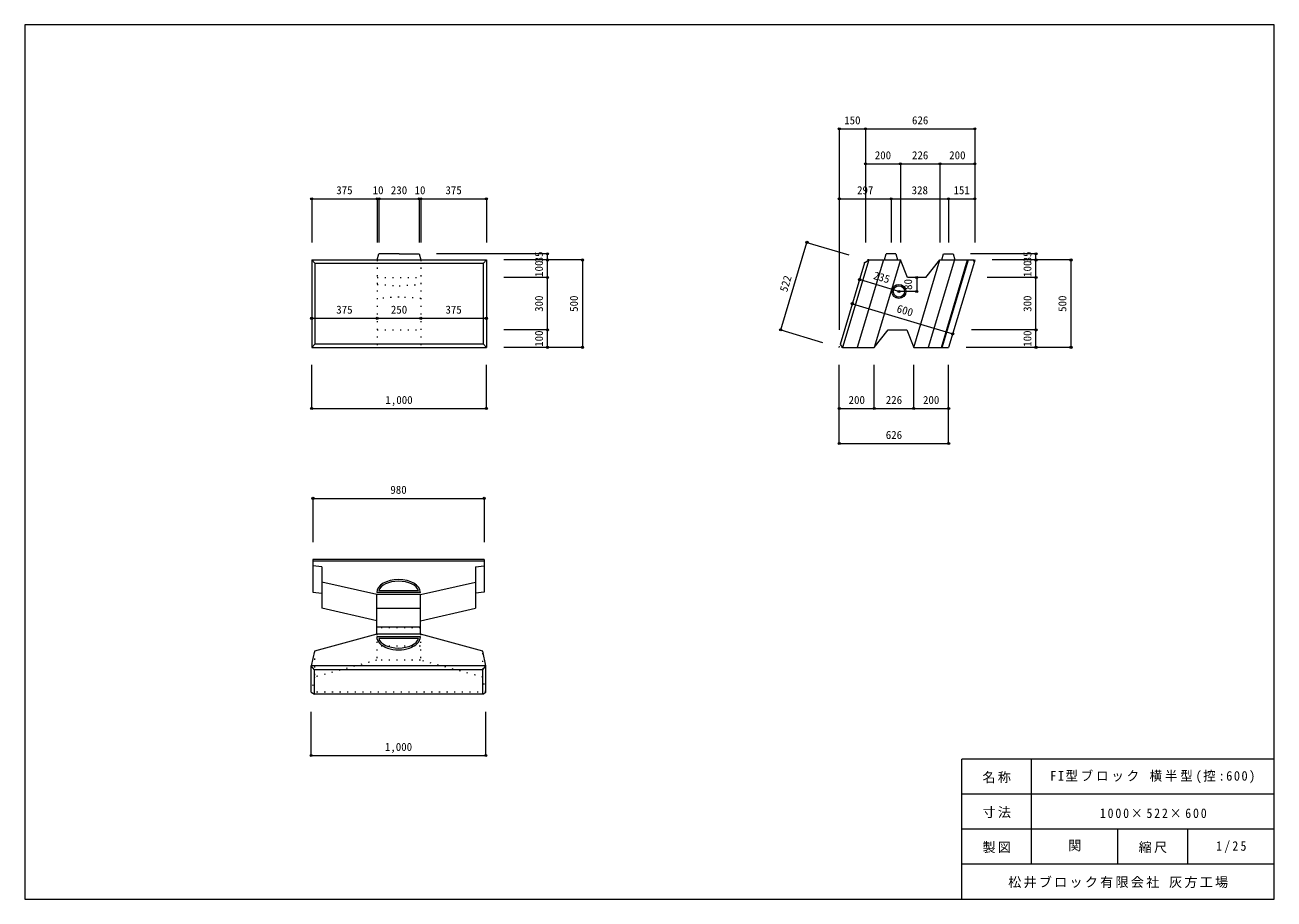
# Model space of a CAD drawing. Units: millimetres, scale not verified. Extents: x 138 to 7288, y 125 to 5125.
import ezdxf
from ezdxf.enums import TextEntityAlignment as Align

# ---------------------------------------------------------------- set-up
doc = ezdxf.new("R2010")
doc.units = ezdxf.units.MM
doc.header["$LTSCALE"] = 25
doc.header["$PDMODE"] = 32
doc.header["$PDSIZE"] = 12.5
doc.linetypes.add('DOTTED', pattern=[1.75, 0.25, -1.5])
for name, color, linetype, lineweight in [('_0-0_', 7, 'Continuous', 18), ('_0-1_', 7, 'Continuous', 18), ('_0-2_', 4, 'Continuous', 9)]:
    doc.layers.add(name, color=color, linetype=linetype, lineweight=lineweight)
doc.styles.add('ＭＳ ゴシック', font='')
doc.styles.get('ＭＳ ゴシック').set_extended_font_data('MS Gothic')

msp = doc.modelspace()

# ---------------------------------------------------------------- linework, layer by layer
at = {"layer": '_0-0_'}
for p, q in [((7287.5, 5125), (137.5, 5125)), ((137.5, 5125), (137.5, 125)), ((7287.5, 125), (7287.5, 5125)), ((5500, 125), (5500, 925)), ((7287.5, 925), (5500, 925)), ((5900, 325), (5900, 925)), ((7287.5, 725), (5500, 725)), ((7287.5, 525), (5500, 525)), ((6393.75, 325), (6393.75, 525)), ((6793.75, 325), (6793.75, 525)), ((7287.5, 325), (5500, 325)), ((137.5, 125), (7287.5, 125))]:
    msp.add_line(p, q, dxfattribs=at)
at = {"layer": '_0-1_'}
for p, q in [((2153.8, 3780.73), (2163.8, 3815.73)), ((2278.8, 3815.73), (2163.8, 3815.73)), ((2278.8, 3815.73), (2393.8, 3815.73)), ((2393.8, 3815.73), (2403.8, 3780.73)), ((5057.94, 3780.73), (5067.94, 3815.73)), ((5121.94, 3815.73), (5067.94, 3815.73)), ((5121.94, 3815.73), (5131.94, 3780.73)), ((5385.94, 3780.73), (5395.94, 3815.73)), ((5395.94, 3815.73), (5449.94, 3815.73)), ((5449.94, 3815.73), (5459.94, 3780.73)), ((1778.8, 3780.73), (1796.3, 3763.23)), ((1778.8, 3780.73), (1778.8, 3280.73)), ((1778.8, 3780.73), (2778.8, 3780.73)), ((1796.3, 3763.23), (1796.3, 3298.23)), ((1796.3, 3763.23), (2761.3, 3763.23)), ((2761.3, 3763.23), (2778.8, 3780.73)), ((2761.3, 3298.23), (2761.3, 3763.23)), ((2778.8, 3780.73), (2778.8, 3280.73)), ((4943.76, 3763.49), (4804.11, 3297.97)), ((4967.21, 3780.73), (4817.21, 3280.73)), ((5051.94, 3780.73), (4901.94, 3280.73)), ((4943.76, 3763.49), (4967.21, 3780.73)), ((4967.21, 3780.73), (5148.94, 3780.73)), ((5148.94, 3780.73), (4998.94, 3280.73)), ((5188.94, 3680.73), (5148.94, 3780.73)), ((5224.94, 3280.73), (5374.94, 3780.73)), ((5294.94, 3680.73), (5374.94, 3780.73)), ((5457.94, 3780.73), (5307.94, 3280.73)), ((5374.94, 3780.73), (5564.94, 3780.73)), ((5383.18, 3280.73), (5533.18, 3780.73)), ((5388.4, 3280.73), (5538.4, 3780.73)), ((5572.06, 3771.15), (5424.94, 3280.73)), ((5572.06, 3771.15), (5564.94, 3780.73)), ((5294.94, 3680.73), (5188.94, 3680.73)), ((4998.94, 3280.73), (5078.94, 3380.73)), ((5078.94, 3380.73), (5184.94, 3380.73)), ((5184.94, 3380.73), (5224.94, 3280.73)), ((1778.8, 3280.73), (1796.3, 3298.23)), ((2761.3, 3298.23), (1796.3, 3298.23)), ((2761.3, 3298.23), (2778.8, 3280.73)), ((4804.11, 3297.97), (4817.21, 3280.73)), ((1778.8, 3280.73), (2778.8, 3280.73)), ((4817.21, 3280.73), (4998.94, 3280.73)), ((5224.94, 3280.73), (5424.94, 3280.73)), ((2765.95, 2066.77), (1785.95, 2066.77)), ((1785.95, 2066.77), (1785.95, 1880.23)), ((2765.95, 2056.77), (1785.95, 2056.77)), ((1835.95, 2025.23), (1785.95, 2030.23)), ((1835.95, 2025.23), (1835.95, 1788.4)), ((2715.95, 2025.23), (2765.95, 2030.23)), ((2715.95, 2025.23), (2715.95, 1788.4)), ((2765.95, 2066.77), (2765.95, 1880.23)), ((2150.95, 1866.77), (1835.95, 1938.4)), ((2400.95, 1866.77), (2715.95, 1938.4)), ((1785.95, 1880.23), (1835.95, 1875.23)), ((2400.95, 1878.77), (2150.95, 1878.77)), ((2400.95, 1866.77), (2150.95, 1866.77)), ((2150.95, 1640.77), (2150.95, 1866.77)), ((2389.53, 1888.77), (2162.36, 1888.77)), ((2400.95, 1640.77), (2400.95, 1866.77)), ((2765.95, 1880.23), (2715.95, 1875.23)), ((2150.95, 1716.77), (1835.95, 1788.4)), ((2400.95, 1716.77), (2715.95, 1788.4)), ((2400.95, 1786.77), (2150.95, 1786.77)), ((2400.95, 1680.77), (2150.95, 1680.77)), ((2150.95, 1640.77), (1793.95, 1543.77)), ((2400.95, 1640.77), (2150.95, 1640.77)), ((2400.95, 1624.77), (2150.95, 1624.77)), ((2389.53, 1614.77), (2162.36, 1614.77)), ((2757.95, 1543.77), (2400.95, 1640.77)), ((1793.95, 1543.77), (1775.95, 1459.04)), ((2775.95, 1459.04), (2757.95, 1543.77)), ((1793.95, 1435.6), (1775.95, 1459.04)), ((2775.95, 1459.04), (1775.95, 1459.04)), ((1775.95, 1309.04), (1775.95, 1459.04)), ((1793.95, 1295.94), (1793.95, 1435.6)), ((2757.95, 1435.6), (1793.95, 1435.6)), ((2757.95, 1435.6), (2775.95, 1459.04)), ((2757.95, 1295.94), (2757.95, 1435.6)), ((2775.95, 1309.04), (2775.95, 1459.04)), ((1775.95, 1309.04), (1793.95, 1295.94)), ((2757.95, 1295.94), (1793.95, 1295.94)), ((2757.95, 1295.94), (2775.95, 1309.04))]:
    msp.add_line(p, q, dxfattribs=at)
at = {"layer": '_0-1_', "linetype": 'DOTTED'}
for p, q in [((2153.8, 3780.73), (2153.8, 3280.73)), ((2403.8, 3780.73), (2403.8, 3280.73)), ((4943.76, 3763.49), (4948.94, 3780.73)), ((4967.21, 3780.73), (4948.94, 3780.73)), ((5564.94, 3780.73), (5574.94, 3780.73)), ((5574.94, 3780.73), (5572.06, 3771.15)), ((2153.8, 3680.73), (2403.8, 3680.73)), ((2153.8, 3640.73), (2278.8, 3633.23)), ((2278.8, 3633.23), (2403.8, 3640.73)), ((2278.8, 3568.23), (2153.8, 3560.73)), ((2403.8, 3560.73), (2278.8, 3568.23)), ((2153.8, 3380.73), (2403.8, 3380.73)), ((4798.94, 3280.73), (4804.11, 3297.97)), ((4817.21, 3280.73), (4798.94, 3280.73)), ((2400.95, 1676.77), (2150.95, 1676.77)), ((2150.95, 1640.77), (2150.95, 1490.77)), ((2400.95, 1640.77), (2400.95, 1490.77)), ((1793.95, 1543.77), (1793.95, 1393.77)), ((2400.95, 1570.77), (2150.95, 1570.77)), ((2757.95, 1393.77), (2757.95, 1543.77)), ((2150.95, 1490.77), (1793.95, 1393.77)), ((2400.95, 1490.77), (2150.95, 1490.77)), ((2757.95, 1393.77), (2400.95, 1490.77)), ((1793.95, 1393.77), (1775.95, 1309.04)), ((2775.95, 1309.04), (2757.95, 1393.77)), ((2775.95, 1309.04), (1775.95, 1309.04))]:
    msp.add_line(p, q, dxfattribs=at)
at = {"layer": '_0-1_'}
for radius in [40, 32.5]:
    msp.add_circle((5140.28, 3600.73), radius, dxfattribs=at)
for centre, major_axis, ratio, start_param, end_param in [((2275.95, 1878.77), (-125, 0), 0.592, 3.1415927, 6.2831853), ((2275.95, 1878.77), (-115, 0), 0.556522, 3.2984855, 6.1262924), ((2275.95, 1624.77), (-125, 0), 0.592, 0, 3.1415927), ((2275.95, 1624.77), (-115, 0), 0.556522, 0.1568929, 2.9846998)]:
    msp.add_ellipse(centre, major_axis=major_axis, ratio=ratio, start_param=start_param, end_param=end_param, dxfattribs=at)
at = {"layer": '_0-2_'}
for p, q in [((4798.94, 4530.73), (5574.94, 4530.73)), ((4798.94, 4530.73), (4798.94, 3380.73)), ((4948.94, 4530.73), (4948.94, 3880.73)), ((5574.94, 4530.73), (5574.94, 3880.73)), ((4948.94, 4330.73), (5148.94, 4330.73)), ((5148.94, 4330.73), (5148.94, 3880.73)), ((5148.94, 4330.73), (5374.94, 4330.73)), ((5374.94, 4330.73), (5374.94, 3880.73)), ((5374.94, 4330.73), (5574.94, 4330.73)), ((1778.8, 4130.73), (1778.8, 3880.73)), ((1778.8, 4130.73), (2778.8, 4130.73)), ((2153.8, 4130.73), (2153.8, 3880.73)), ((2163.8, 4130.73), (2163.8, 3880.73)), ((2393.8, 4130.73), (2393.8, 3880.73)), ((2403.8, 4130.73), (2403.8, 3880.73)), ((2778.8, 4130.73), (2778.8, 3880.73)), ((4798.94, 4130.73), (5574.94, 4130.73)), ((5095.94, 4130.73), (5095.94, 3880.73)), ((5423.94, 4130.73), (5574.94, 4130.73)), ((5423.94, 4130.73), (5423.94, 3880.73)), ((4463.7, 3381.3), (4613.7, 3881.3)), ((4613.7, 3881.3), (4853.15, 3809.46)), ((3128.8, 3815.73), (2493.8, 3815.73)), ((3128.8, 3280.73), (3128.8, 3815.73)), ((5924.94, 3815.73), (5550.94, 3815.73)), ((5924.94, 3280.73), (5924.94, 3815.73)), ((3328.8, 3780.73), (2878.8, 3780.73)), ((3328.8, 3780.73), (3328.8, 3280.73)), ((6124.94, 3780.73), (5674.94, 3780.73)), ((5974.94, 3780.73), (5674.94, 3780.73)), ((6124.94, 3780.73), (6124.94, 3280.73)), ((3128.8, 3680.73), (2878.8, 3680.73)), ((5140.28, 3600.73), (4915.2, 3668.25)), ((5241.94, 3680.73), (5241.94, 3600.73)), ((5924.94, 3680.73), (5644.94, 3680.73)), ((5241.94, 3600.73), (5140.28, 3600.73)), ((4873.94, 3530.73), (5448.25, 3358.43)), ((1778.8, 3447.39), (2778.8, 3447.39)), ((3128.8, 3380.73), (2878.8, 3380.73)), ((4463.7, 3381.3), (4703.15, 3309.46)), ((5924.94, 3380.73), (5554.94, 3380.73)), ((3328.8, 3280.73), (2878.8, 3280.73)), ((6124.94, 3280.73), (5524.94, 3280.73)), ((1778.8, 2930.73), (1778.8, 3180.73)), ((2778.8, 2930.73), (2778.8, 3180.73)), ((4798.94, 2730.73), (4798.94, 3180.73)), ((4998.94, 2930.73), (4998.94, 3180.73)), ((5224.94, 2930.73), (5224.94, 3180.73)), ((5424.94, 2730.73), (5424.94, 3180.73)), ((1778.8, 2930.73), (2778.8, 2930.73)), ((4798.94, 2930.73), (5424.94, 2930.73)), ((4798.94, 2730.73), (5424.94, 2730.73)), ((1785.95, 2416.77), (1785.95, 2166.77)), ((1785.95, 2416.77), (2765.95, 2416.77)), ((2765.95, 2416.77), (2765.95, 2166.77)), ((1775.95, 945.94), (1775.95, 1195.94)), ((2775.95, 945.94), (2775.95, 1195.94)), ((1775.95, 945.94), (2775.95, 945.94))]:
    msp.add_line(p, q, dxfattribs=at)
for p in [(4798.94, 4530.73), (4948.94, 4530.73), (5574.94, 4530.73), (4948.94, 4330.73), (5148.94, 4330.73), (5374.94, 4330.73), (5574.94, 4330.73), (1778.8, 4130.73), (2153.8, 4130.73), (2163.8, 4130.73), (2393.8, 4130.73), (2403.8, 4130.73), (2778.8, 4130.73), (4798.94, 4130.73), (5095.94, 4130.73), (5423.94, 4130.73), (5574.94, 4130.73), (4613.7, 3881.3), (3128.8, 3815.73), (5924.94, 3815.73), (3128.8, 3780.73), (3328.8, 3780.73), (5924.94, 3780.73), (6124.94, 3780.73), (3128.8, 3680.73), (4915.2, 3668.25), (5241.94, 3680.73), (5924.94, 3680.73), (5140.28, 3600.73), (5140.28, 3600.73), (5241.94, 3600.73), (4873.94, 3530.73), (1778.8, 3447.39), (2153.8, 3447.39), (2403.8, 3447.39), (2778.8, 3447.39), (3128.8, 3380.73), (4463.7, 3381.3), (5448.25, 3358.43), (5924.94, 3380.73), (3128.8, 3280.73), (3328.8, 3280.73), (5924.94, 3280.73), (6124.94, 3280.73), (1778.8, 2930.73), (2778.8, 2930.73), (4798.94, 2930.73), (4998.94, 2930.73), (5224.94, 2930.73), (5424.94, 2930.73), (4798.94, 2730.73), (5424.94, 2730.73), (1785.95, 2416.77), (2765.95, 2416.77), (1775.95, 945.94), (2775.95, 945.94)]:
    msp.add_point(p, dxfattribs=at)

# ---------------------------------------------------------------- texts
at = {"layer": '_0-0_', "style": 'ＭＳ ゴシック'}
msp.add_text('関', height=54.99, dxfattribs=at).set_placement((6109.38, 387.5), align=Align.BOTTOM_LEFT)
at = {"layer": '_0-0_', "char_height": 54.99, "attachment_point": 7, "style": 'ＭＳ ゴシック'}
for s, insert in [('\\T1.23;\\W0.95;FI型ブロック\\~横半型(控:600)', (6006.25, 787.5)), ('\\T1.17;名称', (5618.75, 787.5)), ('\\T1.17;寸法', (5618.75, 587.5)), ('\\T1.32;\\W0.9;1000×522×600', (6290.62, 587.5)), ('\\T1.17;製図', (5618.75, 387.5)), ('\\T1.17;縮尺', (6512.5, 387.5)), ('\\T1.38;\\W0.9;1/25', (6956.25, 387.5)), ('\\T1.17;松井ブロック有限会社\\~灰方工場', (5765.62, 187.5))]:
    msp.add_mtext(s, dxfattribs=dict(at, insert=insert))
at = {"layer": '_0-2_', "style": 'ＭＳ ゴシック'}
for s, p in [('150', (4827.06, 4543.23)), ('626', (5215.06, 4543.23)), ('200', (5002.06, 4343.23)), ('226', (5215.06, 4343.23)), ('200', (5428.06, 4343.23)), ('375', (1919.42, 4143.23)), ('10', (2127.55, 4143.23)), ('230', (2231.92, 4143.23)), ('10', (2367.55, 4143.23)), ('375', (2544.42, 4143.23)), ('297', (4900.56, 4143.23)), ('328', (5213.06, 4143.23)), ('151', (5452.56, 4143.23)), ('375', (1919.42, 3459.89)), ('250', (2231.92, 3459.89)), ('375', (2544.42, 3459.89)), ('1,000', (2200.67, 2943.23)), ('200', (4852.06, 2943.23)), ('226', (5065.06, 2943.23)), ('200', (5278.06, 2943.23)), ('626', (5065.06, 2743.23)), ('980', (2229.07, 2429.27)), ('1,000', (2197.82, 958.44))]:
    msp.add_text(s, height=45.82, dxfattribs=at).set_placement(p, align=Align.BOTTOM_LEFT)
for s, rotation, p in [('35', 90, (3116.3, 3766.98)), ('35', 90, (5912.44, 3766.98)), ('100', 90, (3116.3, 3683.85)), ('100', 90, (5912.44, 3683.85)), ('522', 73.301, (4513.26, 3589.99)), ('235', 343.301, (4986.43, 3659.93)), ('80', 90, (5229.44, 3609.48)), ('300', 90, (3116.3, 3483.85)), ('500', 90, (3316.3, 3483.85)), ('600', 343.301, (5119.79, 3470.02)), ('300', 90, (5912.44, 3483.85)), ('500', 90, (6112.44, 3483.85)), ('100', 90, (3116.3, 3283.85)), ('100', 90, (5912.44, 3283.85))]:
    msp.add_text(s, height=45.82, rotation=rotation, dxfattribs=at).set_placement(p, align=Align.BOTTOM_LEFT)

doc.saveas('drawing.dxf')
